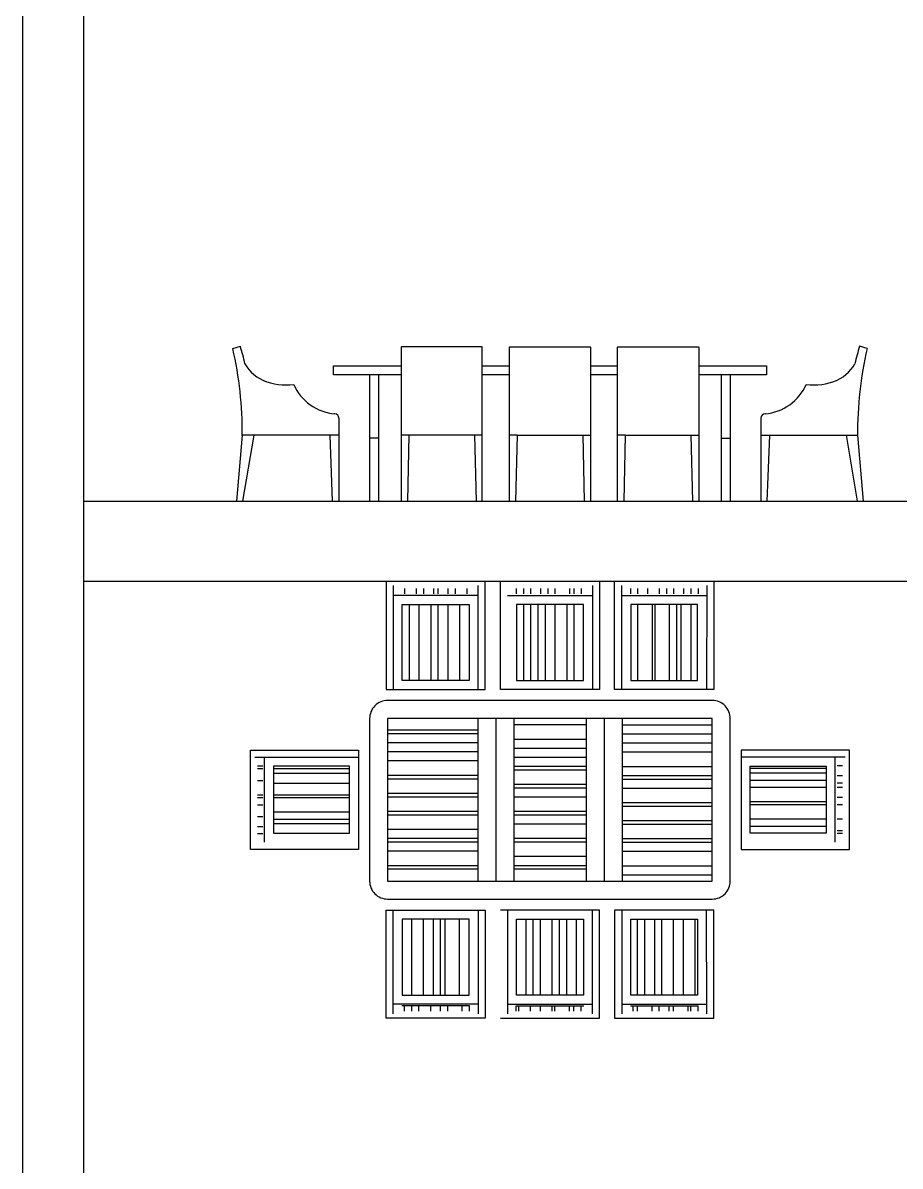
# Model space of a CAD drawing. Header units: inches. Extents: x 5.3 to 47.8, y 15.8 to 40.6.
# Drawn here: x 26.81 to 31.67, y 22.39 to 28.73 of the extents above; entities that cross this region are included whole.
import ezdxf

# ---------------------------------------------------------------- set-up
doc = ezdxf.new("R2010")
doc.units = ezdxf.units.IN
doc.header["$MEASUREMENT"] = 0
for name, color, linetype in [('02', 2, 'Continuous'), ('1', 1, 'Continuous'), ('4', 4, 'Continuous'), ('kadrbm', 4, 'Continuous')]:
    doc.layers.add(name, color=color, linetype=linetype)

# ---------------------------------------------------------------- blocks, each defined once
blk = doc.blocks.new('kadrbm')
at = {"layer": 'kadrbm', "color": 4}
blk.add_lwpolyline([(0, 0), (0, 24.7972), (21, 24.7972), (21, 0), (0, 0)], close=True, dxfattribs=at)
blk.add_lwpolyline([(20.6631, 0.3257), (20.6631, 24.4603), (0.3369, 24.4603), (0.3369, 0.3257), (20.6631, 0.3257)], dxfattribs=at)

msp = doc.modelspace()

# ---------------------------------------------------------------- linework, layer by layer
at = {"layer": '02'}
for p, q in [((28.8223, 25.6354), (28.8223, 25.0354)), ((28.8617, 25.6113), (28.8623, 25.0354)), ((29.3329, 25.0354), (29.3329, 25.6113)), ((29.3723, 25.0354), (29.3723, 25.6354)), ((29.4562, 25.0354), (29.4562, 25.6354)), ((29.5437, 25.5963), (29.5437, 25.5663)), ((29.9668, 25.6113), (29.9661, 25.0354)), ((30.0062, 25.6354), (30.0062, 25.0354)), ((30.0894, 25.0354), (30.0894, 25.6354)), ((30.1288, 25.0354), (30.1288, 25.6113)), ((30.1769, 25.5963), (30.1769, 25.5663)), ((30.5519, 25.5963), (30.5519, 25.5663)), ((30.6001, 25.6113), (30.5994, 25.0354)), ((30.6394, 25.6354), (30.6394, 25.0354)), ((29.3329, 25.5563), (28.8617, 25.5563)), ((29.4956, 25.5563), (29.9668, 25.5563)), ((30.1288, 25.5563), (30.6, 25.5563)), ((28.8223, 25.0354), (29.3723, 25.0354)), ((30.0062, 25.0354), (29.4562, 25.0354)), ((30.6394, 25.0354), (30.0894, 25.0354)), ((29.3309, 24.8746), (29.3309, 23.9746)), ((29.4309, 24.8746), (29.4309, 23.9746)), ((29.5309, 24.8746), (29.5309, 23.9746)), ((29.9309, 24.8746), (29.9309, 23.9746)), ((30.0309, 24.8746), (30.0309, 23.9746)), ((30.1309, 24.8746), (30.1309, 23.9746)), ((28.0699, 24.7), (28.6699, 24.7)), ((28.0699, 24.15), (28.0699, 24.7)), ((28.0939, 24.6606), (28.6699, 24.6599)), ((28.1489, 24.1893), (28.1489, 24.6605)), ((28.6699, 24.7), (28.6699, 24.15)), ((31.3919, 24.7), (30.7919, 24.7)), ((30.7919, 24.7), (30.7919, 24.15)), ((31.3678, 24.6606), (30.7919, 24.6599)), ((31.3128, 24.1893), (31.3128, 24.6605)), ((31.3919, 24.15), (31.3919, 24.7)), ((28.1089, 24.6124), (28.1389, 24.6124)), ((31.3528, 24.6124), (31.3228, 24.6124)), ((28.1089, 24.2374), (28.1389, 24.2374)), ((31.3528, 24.2374), (31.3228, 24.2374)), ((28.6699, 24.15), (28.0699, 24.15)), ((30.7919, 24.15), (31.3919, 24.15)), ((28.8223, 23.2139), (28.8223, 23.8139)), ((28.8223, 23.8139), (29.3723, 23.8139)), ((28.8617, 23.2379), (28.8623, 23.8139)), ((29.3329, 23.8139), (29.3329, 23.2379)), ((29.3723, 23.8139), (29.3723, 23.2139)), ((30.0062, 23.8139), (29.4562, 23.8139)), ((29.4956, 23.8139), (29.4956, 23.2379)), ((29.9668, 23.2379), (29.9661, 23.8139)), ((30.0062, 23.2139), (30.0062, 23.8139)), ((30.0894, 23.8139), (30.0894, 23.2139)), ((30.6394, 23.8139), (30.0894, 23.8139)), ((30.1288, 23.8139), (30.1288, 23.2379)), ((30.6001, 23.2379), (30.5994, 23.8139)), ((30.6394, 23.2139), (30.6394, 23.8139)), ((29.3329, 23.2929), (28.8617, 23.2929)), ((29.2848, 23.2829), (28.9098, 23.2829)), ((29.2848, 23.2529), (29.2848, 23.2829)), ((29.4956, 23.2929), (29.9668, 23.2929)), ((29.5437, 23.2829), (29.9187, 23.2829)), ((29.5437, 23.2529), (29.5437, 23.2829)), ((30.1288, 23.2929), (30.6, 23.2929)), ((30.1769, 23.2829), (30.5519, 23.2829)), ((30.5519, 23.2529), (30.5519, 23.2829)), ((29.3723, 23.2139), (28.8223, 23.2139)), ((29.4562, 23.2139), (30.0062, 23.2139)), ((30.0894, 23.2139), (30.6394, 23.2139))]:
    msp.add_line(p, q, dxfattribs=at)
for points in [[(29.2829, 25.0854), (28.9118, 25.0854), (28.9118, 25.5063), (29.2829, 25.5063)], [(29.5456, 25.0854), (29.9167, 25.0854), (29.9167, 25.5063), (29.5456, 25.5063)], [(30.1788, 25.0854), (30.55, 25.0854), (30.55, 25.5063), (30.1788, 25.5063)], [(28.8309, 24.8746), (28.8309, 23.9746), (30.6309, 23.9746), (30.6309, 24.8746)], [(28.6199, 24.2393), (28.6199, 24.6105), (28.1989, 24.6105), (28.1989, 24.2393)], [(30.8419, 24.2393), (30.8419, 24.6105), (31.2628, 24.6105), (31.2628, 24.2393)], [(29.2829, 23.7639), (28.9118, 23.7639), (28.9118, 23.3429), (29.2829, 23.3429)], [(29.5456, 23.7639), (29.9167, 23.7639), (29.9167, 23.3429), (29.5456, 23.3429)], [(30.1788, 23.7639), (30.55, 23.7639), (30.55, 23.3429), (30.1788, 23.3429)]]:
    msp.add_lwpolyline(points, close=True, dxfattribs=at)
msp.add_lwpolyline([(28.7309, 24.8746), (28.7309, 23.9746, 0.414214), (28.8309, 23.8746), (30.6309, 23.8746, 0.414214), (30.7309, 23.9746), (30.7309, 24.8746, 0.414214), (30.6309, 24.9746), (28.8309, 24.9746, 0.414214)], format="xyb", close=True, dxfattribs=at)
at = {"layer": '1'}
for p, q in [((27.972, 26.9256), (28.0141, 26.9381)), ((31.4897, 26.9256), (31.4476, 26.9381)), ((28.7309, 26.7791), (28.7309, 26.0791)), ((28.7809, 26.7791), (28.7809, 26.0791)), ((30.6809, 26.7791), (30.6809, 26.0791)), ((30.7309, 26.7791), (30.7309, 26.0791)), ((28.5609, 26.5388), (28.5609, 26.0791)), ((30.9009, 26.5388), (30.9009, 26.0791)), ((28.0251, 26.4441), (27.9933, 26.0791)), ((28.5609, 26.4441), (28.0251, 26.4441)), ((28.0887, 26.4441), (28.027, 26.0791)), ((28.5259, 26.0791), (28.5118, 26.4441)), ((28.7809, 26.4291), (28.7309, 26.4291)), ((28.9488, 26.4441), (28.9059, 26.4441)), ((28.9488, 26.4441), (28.9408, 26.0791)), ((29.3559, 26.4441), (28.9493, 26.4441)), ((29.3129, 26.4441), (29.321, 26.0791)), ((29.5488, 26.4441), (29.5059, 26.4441)), ((29.5488, 26.4441), (29.5408, 26.0791)), ((29.5493, 26.4441), (29.9559, 26.4441)), ((29.9129, 26.4441), (29.921, 26.0791)), ((30.1488, 26.4441), (30.1059, 26.4441)), ((30.1488, 26.4441), (30.1408, 26.0791)), ((30.1493, 26.4441), (30.5559, 26.4441)), ((30.5129, 26.4441), (30.521, 26.0791)), ((30.6809, 26.4291), (30.7309, 26.4291)), ((30.9009, 26.4441), (31.4366, 26.4441)), ((30.9359, 26.0791), (30.9499, 26.4441)), ((31.373, 26.4441), (31.4347, 26.0791)), ((31.4366, 26.4441), (31.4685, 26.0791)), ((28.9248, 25.5963), (28.9248, 25.5663)), ((28.9898, 25.5963), (28.9898, 25.5663)), ((29.0298, 25.5963), (29.0298, 25.5663)), ((29.0848, 25.5963), (29.0848, 25.5663)), ((29.1098, 25.5963), (29.1098, 25.5663)), ((29.1648, 25.5963), (29.1648, 25.5663)), ((29.2048, 25.5963), (29.2048, 25.5663)), ((29.2698, 25.5963), (29.2698, 25.5663)), ((29.5837, 25.5963), (29.5837, 25.5663)), ((29.6237, 25.5963), (29.6237, 25.5663)), ((29.6787, 25.5963), (29.6787, 25.5663)), ((29.7187, 25.5963), (29.7187, 25.5663)), ((29.7587, 25.5963), (29.7587, 25.5663)), ((29.8387, 25.5963), (29.8387, 25.5663)), ((29.8637, 25.5963), (29.8637, 25.5663)), ((29.9037, 25.5963), (29.9037, 25.5663)), ((30.2169, 25.5963), (30.2169, 25.5663)), ((30.2719, 25.5963), (30.2719, 25.5663)), ((30.3369, 25.5963), (30.3369, 25.5663)), ((30.3769, 25.5963), (30.3769, 25.5663)), ((30.4169, 25.5963), (30.4169, 25.5663)), ((30.4719, 25.5963), (30.4719, 25.5663)), ((30.5119, 25.5963), (30.5119, 25.5663)), ((28.9498, 25.5063), (28.9498, 25.0854)), ((29.0048, 25.5063), (29.0048, 25.0854)), ((29.0698, 25.5063), (29.0698, 25.0854)), ((29.1098, 25.5063), (29.1098, 25.0854)), ((29.1648, 25.5063), (29.1648, 25.0854)), ((29.2298, 25.5063), (29.2298, 25.0854)), ((29.5837, 25.5063), (29.5837, 25.0854)), ((29.6237, 25.5063), (29.6237, 25.0854)), ((29.6637, 25.5063), (29.6637, 25.0854)), ((29.7037, 25.5063), (29.7037, 25.0854)), ((29.7587, 25.5063), (29.7587, 25.0854)), ((29.8237, 25.5063), (29.8237, 25.0854)), ((29.8637, 25.5063), (29.8637, 25.0854)), ((30.2169, 25.5063), (30.2169, 25.0854)), ((30.2969, 25.5063), (30.2969, 25.0854)), ((30.3119, 25.5063), (30.3119, 25.0854)), ((30.3919, 25.5063), (30.3919, 25.0854)), ((30.4319, 25.5063), (30.4319, 25.0854)), ((30.4569, 25.5063), (30.4569, 25.0854)), ((30.5119, 25.5063), (30.5119, 25.0854)), ((29.9309, 24.8396), (29.5309, 24.8396)), ((30.1309, 24.8396), (30.6309, 24.8396)), ((29.3309, 24.8096), (28.8309, 24.8096)), ((29.3309, 24.7896), (28.8309, 24.7896)), ((30.1309, 24.7896), (30.6309, 24.7896)), ((29.3309, 24.7396), (28.8309, 24.7396)), ((29.9309, 24.7596), (29.5309, 24.7596)), ((29.9309, 24.7096), (29.5309, 24.7096)), ((30.1309, 24.7396), (30.6309, 24.7396)), ((29.3309, 24.6896), (28.8309, 24.6896)), ((29.9309, 24.6596), (29.5309, 24.6596)), ((30.1309, 24.6896), (30.6309, 24.6896)), ((28.1089, 24.5974), (28.1389, 24.5974)), ((28.1989, 24.5974), (28.6199, 24.5974)), ((29.3309, 24.6396), (28.8309, 24.6396)), ((29.9309, 24.6096), (29.5309, 24.6096)), ((29.9309, 24.5896), (29.5309, 24.5896)), ((30.1309, 24.6096), (30.6309, 24.6096)), ((31.2628, 24.5974), (30.8419, 24.5974)), ((28.1089, 24.5324), (28.1389, 24.5324)), ((28.1989, 24.5724), (28.6199, 24.5724)), ((28.1989, 24.5174), (28.6199, 24.5174)), ((29.3309, 24.5596), (28.8309, 24.5596)), ((29.3309, 24.5396), (28.8309, 24.5396)), ((30.1309, 24.5596), (30.6309, 24.5596)), ((30.1309, 24.5396), (30.6309, 24.5396)), ((31.2628, 24.5724), (30.8419, 24.5724)), ((31.2628, 24.5324), (30.8419, 24.5324)), ((31.3528, 24.5574), (31.3228, 24.5574)), ((31.3528, 24.5174), (31.3228, 24.5174)), ((29.3309, 24.4596), (28.8309, 24.4596)), ((29.9309, 24.5096), (29.5309, 24.5096)), ((29.9309, 24.4896), (29.5309, 24.4896)), ((30.1309, 24.4896), (30.6309, 24.4896)), ((31.2628, 24.4924), (30.8419, 24.4924)), ((31.3528, 24.4924), (31.3228, 24.4924)), ((28.1089, 24.4524), (28.1389, 24.4524)), ((28.1089, 24.4374), (28.1389, 24.4374)), ((28.1089, 24.3974), (28.1389, 24.3974)), ((28.1989, 24.4524), (28.6199, 24.4524)), ((28.1989, 24.4374), (28.6199, 24.4374)), ((29.3309, 24.4396), (28.8309, 24.4396)), ((29.9309, 24.4396), (29.5309, 24.4396)), ((30.1309, 24.4096), (30.6309, 24.4096)), ((30.1309, 24.3896), (30.6309, 24.3896)), ((31.2628, 24.4124), (30.8419, 24.4124)), ((31.2628, 24.3974), (30.8419, 24.3974)), ((31.3528, 24.4374), (31.3228, 24.4374)), ((31.3528, 24.3974), (31.3228, 24.3974)), ((28.1089, 24.3324), (28.1389, 24.3324)), ((28.1989, 24.3574), (28.6199, 24.3574)), ((29.3309, 24.3596), (28.8309, 24.3596)), ((29.3309, 24.3396), (28.8309, 24.3396)), ((29.9309, 24.3596), (29.5309, 24.3596)), ((29.9309, 24.3396), (29.5309, 24.3396)), ((28.1089, 24.2774), (28.1389, 24.2774)), ((28.1989, 24.3174), (28.6199, 24.3174)), ((28.1989, 24.2924), (28.6199, 24.2924)), ((29.9309, 24.2896), (29.5309, 24.2896)), ((30.1309, 24.3096), (30.6309, 24.3096)), ((30.1309, 24.2896), (30.6309, 24.2896)), ((31.2628, 24.3174), (30.8419, 24.3174)), ((31.2628, 24.2774), (30.8419, 24.2774)), ((31.3528, 24.3174), (31.3228, 24.3174)), ((29.3309, 24.2596), (28.8309, 24.2596)), ((29.3309, 24.2096), (28.8309, 24.2096)), ((29.9309, 24.2096), (29.5309, 24.2096)), ((30.1309, 24.2096), (30.6309, 24.2096)), ((31.3528, 24.2524), (31.3228, 24.2524)), ((29.3309, 24.1896), (28.8309, 24.1896)), ((29.3309, 24.1396), (28.8309, 24.1396)), ((29.9309, 24.1896), (29.5309, 24.1896)), ((30.1309, 24.1896), (30.6309, 24.1896)), ((30.1309, 24.1396), (30.6309, 24.1396)), ((29.9309, 24.1096), (29.5309, 24.1096)), ((29.3309, 24.0596), (28.8309, 24.0596)), ((29.3309, 24.0396), (28.8309, 24.0396)), ((29.9309, 24.0596), (29.5309, 24.0596)), ((29.9309, 24.0396), (29.5309, 24.0396)), ((30.1309, 24.0596), (30.6309, 24.0596)), ((30.1309, 24.0096), (30.6309, 24.0096)), ((28.9648, 23.3429), (28.9648, 23.7639)), ((29.0298, 23.3429), (29.0298, 23.7639)), ((29.0848, 23.3429), (29.0848, 23.7639)), ((29.1248, 23.3429), (29.1248, 23.7639)), ((29.1498, 23.3429), (29.1498, 23.7639)), ((29.2298, 23.3429), (29.2298, 23.7639)), ((29.5987, 23.3429), (29.5987, 23.7639)), ((29.6387, 23.3429), (29.6387, 23.7639)), ((29.6787, 23.3429), (29.6787, 23.7639)), ((29.7437, 23.3429), (29.7437, 23.7639)), ((29.7837, 23.3429), (29.7837, 23.7639)), ((29.8237, 23.3429), (29.8237, 23.7639)), ((29.8787, 23.3429), (29.8787, 23.7639)), ((30.2169, 23.3429), (30.2169, 23.7639)), ((30.2569, 23.3429), (30.2569, 23.7639)), ((30.3119, 23.3429), (30.3119, 23.7639)), ((30.3519, 23.3429), (30.3519, 23.7639)), ((30.4169, 23.3429), (30.4169, 23.7639)), ((30.4719, 23.3429), (30.4719, 23.7639)), ((30.5369, 23.3429), (30.5369, 23.7639)), ((28.9248, 23.2529), (28.9248, 23.2829)), ((28.9648, 23.2529), (28.9648, 23.2829)), ((29.0048, 23.2529), (29.0048, 23.2829)), ((29.0698, 23.2529), (29.0698, 23.2829)), ((29.1248, 23.2529), (29.1248, 23.2829)), ((29.1648, 23.2529), (29.1648, 23.2829)), ((29.2448, 23.2529), (29.2448, 23.2829)), ((29.5587, 23.2529), (29.5587, 23.2829)), ((29.6237, 23.2529), (29.6237, 23.2829)), ((29.6787, 23.2529), (29.6787, 23.2829)), ((29.7437, 23.2529), (29.7437, 23.2829)), ((29.7587, 23.2529), (29.7587, 23.2829)), ((29.8387, 23.2529), (29.8387, 23.2829)), ((29.8637, 23.2529), (29.8637, 23.2829)), ((29.9037, 23.2529), (29.9037, 23.2829)), ((30.1919, 23.2529), (30.1919, 23.2829)), ((30.2169, 23.2529), (30.2169, 23.2829)), ((30.2969, 23.2529), (30.2969, 23.2829)), ((30.3369, 23.2529), (30.3369, 23.2829)), ((30.3919, 23.2529), (30.3919, 23.2829)), ((30.4169, 23.2529), (30.4169, 23.2829)), ((30.4969, 23.2529), (30.4969, 23.2829)), ((30.5119, 23.2529), (30.5119, 23.2829))]:
    msp.add_line(p, q, dxfattribs=at)
for points in [[(29.3559, 26.0791), (29.3559, 26.9301, 0.414214), (29.3509, 26.9351), (28.9109, 26.9351, 0.414214), (28.9059, 26.9301), (28.9059, 26.0791)], [(29.5059, 26.0791), (29.5059, 26.9301, -0.414214), (29.5109, 26.9351), (29.9509, 26.9351, -0.414214), (29.9559, 26.9301), (29.9559, 26.0791)], [(30.1059, 26.0791), (30.1059, 26.9301, -0.414214), (30.1109, 26.9351), (30.5509, 26.9351, -0.414214), (30.5559, 26.9301), (30.5559, 26.0791)]]:
    msp.add_lwpolyline(points, format="xyb", dxfattribs=at)
for points in [[(28.9059, 26.7791), (28.5309, 26.7791), (28.5309, 26.8291), (28.9059, 26.8291)], [(29.3559, 26.8291), (29.5059, 26.8291)], [(29.9559, 26.8291), (30.1059, 26.8291)], [(30.5559, 26.8291), (30.9309, 26.8291), (30.9309, 26.7791), (30.5559, 26.7791)], [(29.5059, 26.7791), (29.3559, 26.7791)], [(30.1059, 26.7791), (29.9559, 26.7791)]]:
    msp.add_lwpolyline(points, dxfattribs=at)
for centre, radius, start, end in [((25.9164, 26.4551), 2.1087, 359.69881, 12.89092), ((25.8215, 26.3049), 2.2822, 13.58016, 16.10875), ((33.6403, 26.3049), 2.2822, 163.89125, 166.41984), ((33.5453, 26.4551), 2.1087, 167.10908, 180.30119), ((28.2251, 26.9419), 0.211, 208.65044, 251.31204), ((31.2367, 26.9419), 0.211, 288.68796, 331.34956), ((28.2668, 27.0502), 0.3269, 247.39113, 277.6063), ((31.195, 27.0502), 0.3269, 262.3937, 292.60887), ((28.5581, 26.8332), 0.2702, 203.34625, 265.67959), ((30.9036, 26.8332), 0.2702, 274.32041, 336.65375), ((28.4259, 25.1424), 1.4257, 85.49791, 85.5558), ((28.5359, 26.5388), 0.025, 0, 85.59556), ((30.9259, 26.5388), 0.025, 94.40444, 180), ((31.0359, 25.1424), 1.4257, 94.4442, 94.50209)]:
    msp.add_arc(centre, radius, start, end, dxfattribs=at)
at = {"layer": '4'}
for p, q in [((27.145, 26.0791), (47.4712, 26.0791)), ((27.145, 25.6354), (47.4712, 25.6354))]:
    msp.add_line(p, q, dxfattribs=at)

# ---------------------------------------------------------------- block references
at = {"layer": 'kadrbm'}
msp.add_blockref('kadrbm', (26.8081, 15.7779), dxfattribs=at)

doc.saveas('drawing.dxf')
